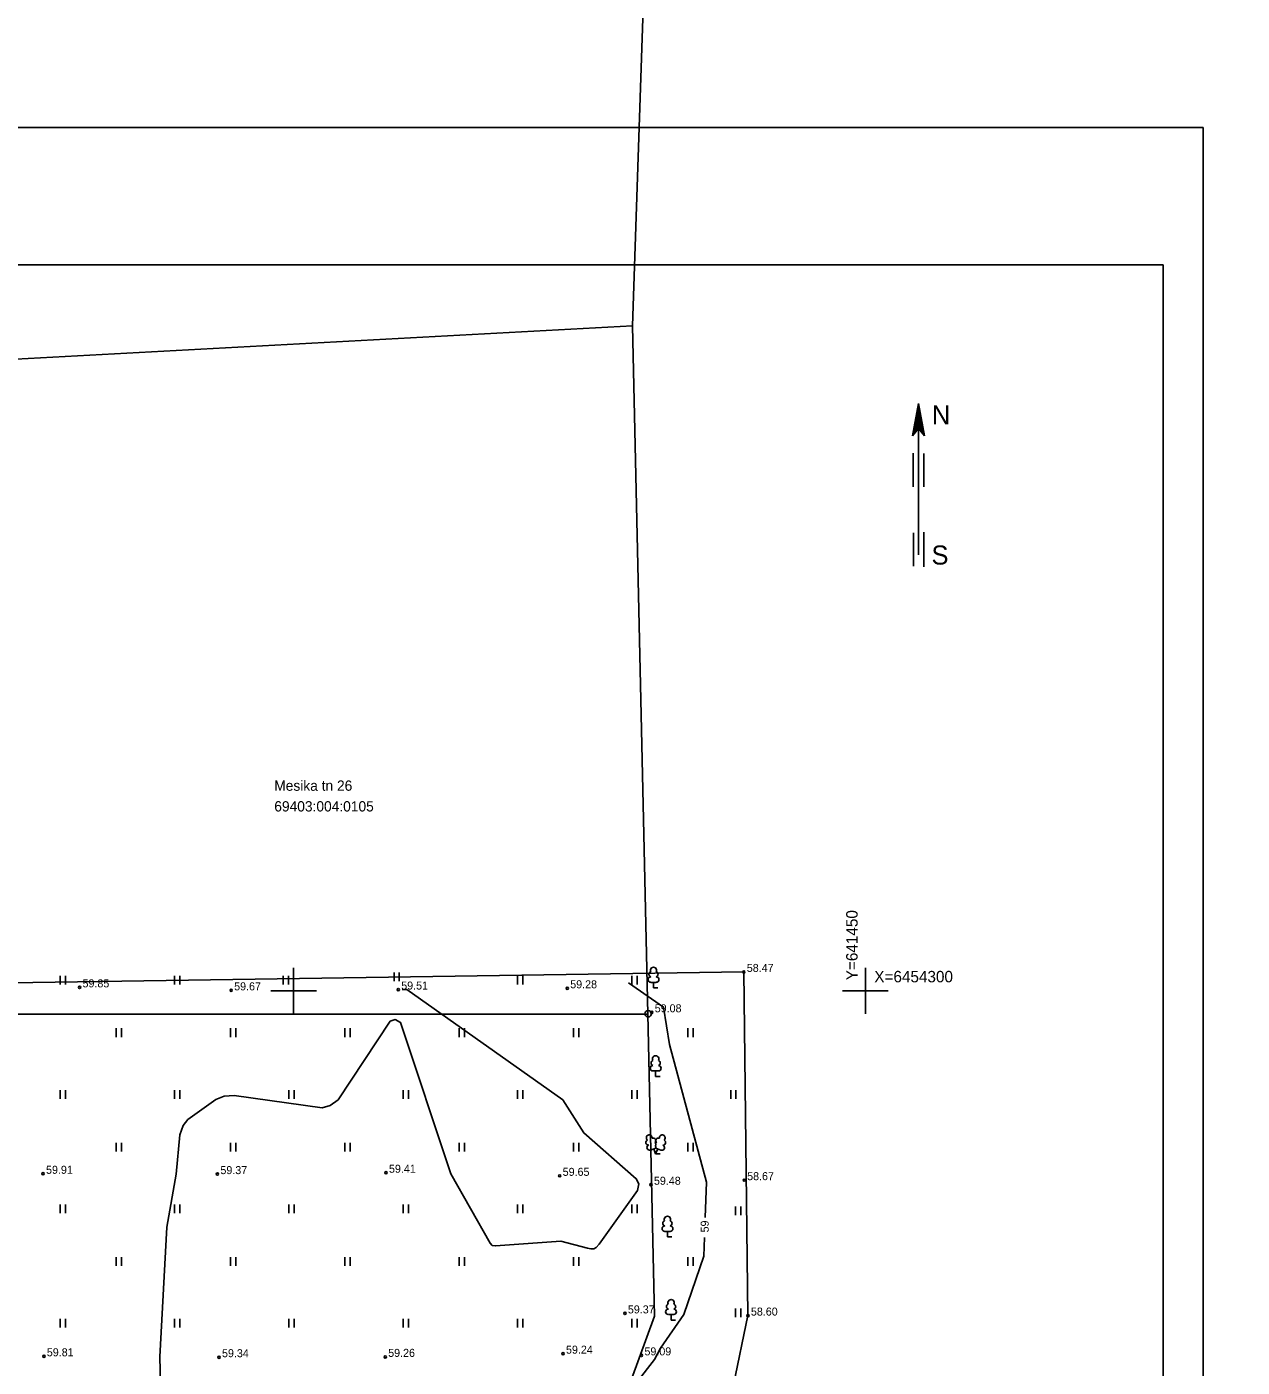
# Model space of a CAD drawing. Extents: x 641099 to 641614, y 6453870 to 6454751.
# Drawn here: x 641376.7 to 641483, y 6454267.1 to 6454384.3 of the extents above; entities that cross this region are included whole.
import ezdxf

# ---------------------------------------------------------------- set-up
doc = ezdxf.new("R2010")
doc.units = 0
for name, color, linetype in [('HALJASTUS', 7, 'Continuous'), ('HORISONTAAL-EH2000', 7, 'Continuous'), ('KORGUS-EH2000', 7, 'Continuous'), ('MOOTPIIR', 7, 'Continuous'), ('PIIR', 7, 'Continuous'), ('PIIRIMLEITUD', 7, 'Continuous'), ('PUU', 7, 'Continuous'), ('VORK', 7, 'Continuous'), ('VORMISTUS', 7, 'Continuous')]:
    doc.layers.add(name, color=color, linetype=linetype)

msp = doc.modelspace()

# ---------------------------------------------------------------- linework, layer by layer
at = {"layer": 'HALJASTUS'}
for p, q in [((641408.78, 6454301.59), (641408.78, 6454300.83)), ((641409.23, 6454301.59), (641409.23, 6454300.83)), ((641379.59, 6454301.31), (641379.59, 6454300.55)), ((641380.04, 6454301.31), (641380.04, 6454300.55)), ((641389.59, 6454301.31), (641389.59, 6454300.55)), ((641390.04, 6454301.31), (641390.04, 6454300.55)), ((641399.1, 6454301.31), (641399.1, 6454300.55)), ((641399.56, 6454301.31), (641399.56, 6454300.55)), ((641419.59, 6454301.31), (641419.59, 6454300.55)), ((641420.04, 6454301.31), (641420.04, 6454300.55)), ((641429.59, 6454301.31), (641429.59, 6454300.55)), ((641430.04, 6454301.31), (641430.04, 6454300.55)), ((641384.48, 6454296.72), (641384.48, 6454295.96)), ((641384.94, 6454296.72), (641384.94, 6454295.96)), ((641394.48, 6454296.72), (641394.48, 6454295.96)), ((641394.94, 6454296.72), (641394.94, 6454295.96)), ((641404.48, 6454296.72), (641404.48, 6454295.96)), ((641404.94, 6454296.72), (641404.94, 6454295.96)), ((641414.48, 6454296.72), (641414.48, 6454295.96)), ((641414.94, 6454296.72), (641414.94, 6454295.96)), ((641424.48, 6454296.72), (641424.48, 6454295.96)), ((641424.94, 6454296.72), (641424.94, 6454295.96)), ((641434.48, 6454296.72), (641434.48, 6454295.96)), ((641434.94, 6454296.72), (641434.94, 6454295.96)), ((641379.59, 6454291.31), (641379.59, 6454290.55)), ((641380.04, 6454291.31), (641380.04, 6454290.55)), ((641389.59, 6454291.31), (641389.59, 6454290.55)), ((641390.04, 6454291.31), (641390.04, 6454290.55)), ((641399.59, 6454291.31), (641399.59, 6454290.55)), ((641400.04, 6454291.31), (641400.04, 6454290.55)), ((641409.59, 6454291.31), (641409.59, 6454290.55)), ((641410.04, 6454291.31), (641410.04, 6454290.55)), ((641419.59, 6454291.31), (641419.59, 6454290.55)), ((641420.04, 6454291.31), (641420.04, 6454290.55)), ((641429.59, 6454291.31), (641429.59, 6454290.55)), ((641430.04, 6454291.31), (641430.04, 6454290.55)), ((641438.22, 6454291.31), (641438.22, 6454290.55)), ((641438.67, 6454291.31), (641438.67, 6454290.55)), ((641384.48, 6454286.72), (641384.48, 6454285.96)), ((641384.94, 6454286.72), (641384.94, 6454285.96)), ((641394.48, 6454286.72), (641394.48, 6454285.96)), ((641394.94, 6454286.72), (641394.94, 6454285.96)), ((641404.48, 6454286.72), (641404.48, 6454285.96)), ((641404.94, 6454286.72), (641404.94, 6454285.96)), ((641414.48, 6454286.72), (641414.48, 6454285.96)), ((641414.94, 6454286.72), (641414.94, 6454285.96)), ((641424.48, 6454286.72), (641424.48, 6454285.96)), ((641424.94, 6454286.72), (641424.94, 6454285.96)), ((641434.48, 6454286.72), (641434.48, 6454285.96)), ((641434.94, 6454286.72), (641434.94, 6454285.96)), ((641379.59, 6454281.31), (641379.59, 6454280.55)), ((641380.04, 6454281.31), (641380.04, 6454280.55)), ((641389.59, 6454281.31), (641389.59, 6454280.55)), ((641390.04, 6454281.31), (641390.04, 6454280.55)), ((641399.59, 6454281.31), (641399.59, 6454280.55)), ((641400.04, 6454281.31), (641400.04, 6454280.55)), ((641409.59, 6454281.31), (641409.59, 6454280.55)), ((641410.04, 6454281.31), (641410.04, 6454280.55)), ((641419.59, 6454281.31), (641419.59, 6454280.55)), ((641420.04, 6454281.31), (641420.04, 6454280.55)), ((641429.59, 6454281.31), (641429.59, 6454280.55)), ((641430.04, 6454281.31), (641430.04, 6454280.55)), ((641438.64, 6454281.13), (641438.64, 6454280.37)), ((641439.1, 6454281.13), (641439.1, 6454280.37)), ((641384.48, 6454276.72), (641384.48, 6454275.96)), ((641384.94, 6454276.72), (641384.94, 6454275.96)), ((641394.48, 6454276.72), (641394.48, 6454275.96)), ((641394.94, 6454276.72), (641394.94, 6454275.96)), ((641404.48, 6454276.72), (641404.48, 6454275.96)), ((641404.94, 6454276.72), (641404.94, 6454275.96)), ((641414.48, 6454276.72), (641414.48, 6454275.96)), ((641414.94, 6454276.72), (641414.94, 6454275.96)), ((641424.48, 6454276.72), (641424.48, 6454275.96)), ((641424.94, 6454276.72), (641424.94, 6454275.96)), ((641434.48, 6454276.72), (641434.48, 6454275.96)), ((641434.94, 6454276.72), (641434.94, 6454275.96)), ((641379.59, 6454271.31), (641379.59, 6454270.55)), ((641380.04, 6454271.31), (641380.04, 6454270.55)), ((641389.59, 6454271.31), (641389.59, 6454270.55)), ((641390.04, 6454271.31), (641390.04, 6454270.55)), ((641399.59, 6454271.31), (641399.59, 6454270.55)), ((641400.04, 6454271.31), (641400.04, 6454270.55)), ((641409.59, 6454271.31), (641409.59, 6454270.55)), ((641410.04, 6454271.31), (641410.04, 6454270.55)), ((641419.59, 6454271.31), (641419.59, 6454270.55)), ((641420.04, 6454271.31), (641420.04, 6454270.55)), ((641429.59, 6454271.31), (641429.59, 6454270.55)), ((641430.04, 6454271.31), (641430.04, 6454270.55)), ((641438.64, 6454272.23), (641438.64, 6454271.47)), ((641439.1, 6454272.23), (641439.1, 6454271.47))]:
    msp.add_line(p, q, dxfattribs=at)
at = {"layer": 'HORISONTAAL-EH2000'}
for points in [[(641435.99, 6454280.19), (641436.1, 6454283.28), (641432.87, 6454295.31), (641432.36, 6454298.57), (641429.28, 6454300.71)], [(641426.26, 6454277.45), (641426.45, 6454277.56), (641426.71, 6454277.85), (641430.06, 6454282.53), (641430.2, 6454283.12), (641429.97, 6454283.56), (641425.38, 6454287.57), (641423.54, 6454290.47), (641409.91, 6454300.11), (641409.5, 6454300.12)], [(641426.26, 6454277.45), (641426, 6454277.44), (641425.71, 6454277.5), (641423.38, 6454278.12), (641417.65, 6454277.69), (641417.37, 6454277.74), (641417.19, 6454277.94), (641413.74, 6454283.99), (641409.34, 6454297.24), (641408.89, 6454297.49), (641408.45, 6454297.34), (641403.89, 6454290.46), (641403.21, 6454289.98), (641402.5, 6454289.77), (641394.79, 6454290.84), (641393.92, 6454290.79), (641393.21, 6454290.5), (641390.76, 6454288.76), (641390.33, 6454288.21), (641390.04, 6454287.4), (641389.72, 6454283.97), (641388.92, 6454279.33), (641388.31, 6454267.98), (641388.36, 6454265.64)], [(641435.87, 6454276.81), (641435.93, 6454278.44)], [(641435.87, 6454276.81), (641434.12, 6454271.7), (641432.07, 6454268.74), (641431.57, 6454267.75), (641430.05, 6454265.8), (641425.03, 6454263.17), (641420.69, 6454258.19), (641420.31, 6454257.98), (641419.91, 6454258.04), (641414.86, 6454261.81), (641414.36, 6454262.04), (641413.88, 6454262.09), (641408.12, 6454261.79), (641404.05, 6454260.44), (641402.48, 6454260.22), (641401.78, 6454258.95)]]:
    msp.add_lwpolyline(points, dxfattribs=at)
at = {"layer": 'KORGUS-EH2000'}
for centre in [(641439.37, 6454301.65), (641381.28, 6454300.3), (641394.54, 6454300.04), (641409.15, 6454300.11), (641423.93, 6454300.22), (641431.32, 6454298.12), (641378.09, 6454284), (641393.34, 6454283.97), (641408.08, 6454284.09), (641423.27, 6454283.82), (641431.25, 6454283.04), (641439.4, 6454283.44), (641428.97, 6454271.79), (641439.73, 6454271.6), (641378.16, 6454268.04), (641393.48, 6454267.96), (641408.01, 6454267.99), (641423.56, 6454268.27), (641430.42, 6454268.12)]:
    msp.add_circle(centre, 0.1, dxfattribs=at)
at = {"layer": 'MOOTPIIR'}
msp.add_lwpolyline([(641351.29, 6454242.62), (641347.12, 6454280.16), (641344.68, 6454291.21), (641367.47, 6454300.59), (641439.37, 6454301.65), (641439.73, 6454271.6), (641438.47, 6454265.54)], dxfattribs=at)
at = {"layer": 'PIIR'}
for points in [[(641468.37, 6454625.1), (641503.5, 6454663.59), (641613.5, 6454638.14), (641569.11, 6454557.56), (641609.54, 6454550.16), (641499.63, 6454225.28), (641490.72, 6454229.86), (641476.8, 6454193.98), (641465.32, 6454199.56), (641441.4, 6454151.24), (641437.89, 6454153.82), (641388.82, 6454159.04), (641393.05, 6454166.1), (641431.57, 6454271.54), (641430.99, 6454297.97), (641429.64, 6454358.16), (641431.2, 6454405.02), (641432.8, 6454452.01), (641434.31, 6454499.07), (641435.88, 6454543.83), (641433.17, 6454586.67)], [(641314.19, 6454351.92), (641429.64, 6454358.16), (641430.99, 6454297.97), (641367.8, 6454297.97), (641365.47, 6454344.62), (641312.1, 6454336.62)], [(641348.14, 6454291.29), (641367.8, 6454297.97), (641430.99, 6454297.97), (641431.57, 6454271.54), (641393.05, 6454166.1), (641337.74, 6454174.84), (641313.62, 6454220.11), (641302.23, 6454241.46), (641354.66, 6454213.64)]]:
    msp.add_lwpolyline(points, close=True, dxfattribs=at)
at = {"layer": 'PIIRIMLEITUD'}
msp.add_circle((641431.01, 6454298), 0.285, dxfattribs=at)
at = {"layer": 'PUU'}
for p, q in [((641431.71, 6454300.74), (641431.23, 6454300.74)), ((641431.47, 6454300.27), (641431.47, 6454300.74)), ((641431.85, 6454300.27), (641431.47, 6454300.27)), ((641431.9, 6454292.99), (641431.42, 6454292.99)), ((641431.66, 6454292.52), (641431.66, 6454292.99)), ((641432.04, 6454292.52), (641431.66, 6454292.52)), ((641431.22, 6454286.07), (641431.67, 6454286.25)), ((641431.66, 6454285.74), (641431.49, 6454286.18)), ((641431.66, 6454285.74), (641431.84, 6454286.18)), ((641432.04, 6454285.74), (641431.66, 6454285.74)), ((641431.67, 6454286.25), (641432.11, 6454286.07)), ((641432.93, 6454278.96), (641432.45, 6454278.96)), ((641432.69, 6454278.49), (641432.69, 6454278.96)), ((641433.07, 6454278.49), (641432.69, 6454278.49)), ((641433.25, 6454271.69), (641432.77, 6454271.69)), ((641433.01, 6454271.21), (641433.01, 6454271.69)), ((641433.39, 6454271.21), (641433.01, 6454271.21))]:
    msp.add_line(p, q, dxfattribs=at)
msp.add_lwpolyline([(641431.67, 6454286.74), (641431.65, 6454286.67), (641431.65, 6454286.65), (641431.66, 6454286.62), (641431.68, 6454286.58), (641431.68, 6454286.56), (641431.67, 6454286.53), (641431.64, 6454286.48), (641431.64, 6454286.45), (641431.64, 6454286.44), (641431.65, 6454286.41), (641431.69, 6454286.35), (641431.69, 6454286.33), (641431.69, 6454286.31), (641431.67, 6454286.27), (641431.67, 6454286.25)], dxfattribs=at)
for centre, radius, start, end in [((641431.3, 6454301.44), 0.233, 109.0217, 253.1415), ((641431.47, 6454301.79), 0.277, 332.5799, 207.4201), ((641431.64, 6454301.44), 0.233, 286.8508, 70.9859), ((641431.23, 6454300.98), 0.238, 90.0016, 269.3953), ((641431.71, 6454300.98), 0.238, 270.6047, 89.9984), ((641431.42, 6454293.23), 0.238, 90.0016, 269.3953), ((641431.49, 6454293.69), 0.233, 109.0217, 253.1415), ((641431.66, 6454294.04), 0.277, 332.5799, 207.4201), ((641431.83, 6454293.69), 0.233, 286.8508, 70.9859), ((641431.9, 6454293.23), 0.238, 270.6047, 89.9984), ((641431.03, 6454286.74), 0.224, 111.4304, 274.4987), ((641431.1, 6454287.15), 0.256, 111.5027, 232.5173), ((641431.14, 6454286.3), 0.237, 111.5014, 291.5004), ((641431.1, 6454287.15), 0.256, 350.4856, 111.5002), ((641431.44, 6454286.9), 0.224, 308.5041, 111.5725), ((641431.67, 6454286.5), 0.237, 66.7655, 111.5015), ((641431.9, 6454286.9), 0.225, 67.7016, 230.5126), ((641432.24, 6454287.14), 0.256, 67.6168, 188.6314), ((641432.2, 6454286.29), 0.237, 247.6166, 67.6155), ((641432.31, 6454286.73), 0.224, 264.6183, 67.6866), ((641432.24, 6454287.14), 0.256, 306.5997, 67.6143), ((641432.46, 6454279.2), 0.238, 90.0016, 269.3953), ((641432.52, 6454279.66), 0.233, 109.0217, 253.1415), ((641432.69, 6454280.01), 0.277, 332.5799, 207.4201), ((641432.86, 6454279.66), 0.233, 286.8508, 70.9859), ((641432.93, 6454279.2), 0.238, 270.6047, 89.9984), ((641432.84, 6454272.39), 0.233, 109.0217, 253.1415), ((641433.01, 6454272.73), 0.277, 332.5799, 207.4201), ((641433.18, 6454272.39), 0.233, 286.8508, 70.9859), ((641432.77, 6454271.93), 0.238, 90.0016, 269.3953), ((641433.24, 6454271.93), 0.238, 270.6047, 89.9984)]:
    msp.add_arc(centre, radius, start, end, dxfattribs=at)
at = {"layer": 'VORK'}
for p, q in [((641400, 6454302), (641400, 6454298)), ((641450, 6454302), (641450, 6454298)), ((641398, 6454300), (641402, 6454300)), ((641448, 6454300), (641452, 6454300))]:
    msp.add_line(p, q, dxfattribs=at)
at = {"layer": 'VORMISTUS'}
for p, q in [((641454.64, 6454351.35), (641454.12, 6454348.53)), ((641454.55, 6454350.84), (641454.64, 6454350.84)), ((641454.56, 6454350.94), (641454.64, 6454350.94)), ((641454.58, 6454351.04), (641454.64, 6454351.04)), ((641454.6, 6454351.14), (641454.64, 6454351.14)), ((641454.62, 6454351.24), (641454.64, 6454351.24)), ((641454.64, 6454351.35), (641454.64, 6454338.11)), ((641454.64, 6454351.35), (641455.16, 6454348.53)), ((641454.64, 6454351.34), (641454.64, 6454351.34)), ((641454.64, 6454351.26), (641454.66, 6454351.26)), ((641454.64, 6454351.16), (641454.68, 6454351.16)), ((641454.64, 6454351.06), (641454.69, 6454351.06)), ((641454.64, 6454350.96), (641454.71, 6454350.96)), ((641454.64, 6454350.86), (641454.73, 6454350.86)), ((641454.32, 6454349.64), (641454.64, 6454349.64)), ((641454.34, 6454349.74), (641454.64, 6454349.74)), ((641454.36, 6454349.84), (641454.64, 6454349.84)), ((641454.38, 6454349.94), (641454.64, 6454349.94)), ((641454.4, 6454350.04), (641454.64, 6454350.04)), ((641454.42, 6454350.14), (641454.64, 6454350.14)), ((641454.44, 6454350.24), (641454.64, 6454350.24)), ((641454.45, 6454350.34), (641454.64, 6454350.34)), ((641454.47, 6454350.44), (641454.64, 6454350.44)), ((641454.49, 6454350.54), (641454.64, 6454350.54)), ((641454.51, 6454350.64), (641454.64, 6454350.64)), ((641454.53, 6454350.74), (641454.64, 6454350.74)), ((641454.64, 6454350.76), (641454.75, 6454350.76)), ((641454.64, 6454350.66), (641454.77, 6454350.66)), ((641454.64, 6454350.56), (641454.79, 6454350.56)), ((641454.64, 6454350.46), (641454.8, 6454350.46)), ((641454.64, 6454350.36), (641454.82, 6454350.36)), ((641454.64, 6454350.26), (641454.84, 6454350.26)), ((641454.64, 6454350.16), (641454.86, 6454350.16)), ((641454.64, 6454350.06), (641454.88, 6454350.06)), ((641454.64, 6454349.96), (641454.9, 6454349.96)), ((641454.64, 6454349.86), (641454.91, 6454349.86)), ((641454.64, 6454349.76), (641454.93, 6454349.76)), ((641454.64, 6454349.66), (641454.95, 6454349.66)), ((641454.12, 6454348.54), (641454.13, 6454348.54)), ((641454.14, 6454348.64), (641454.21, 6454348.64)), ((641454.16, 6454348.74), (641454.29, 6454348.74)), ((641454.18, 6454348.84), (641454.37, 6454348.84)), ((641454.2, 6454348.94), (641454.45, 6454348.94)), ((641454.21, 6454349.04), (641454.53, 6454349.04)), ((641454.23, 6454349.14), (641454.62, 6454349.14)), ((641454.25, 6454349.24), (641454.64, 6454349.24)), ((641454.27, 6454349.34), (641454.64, 6454349.34)), ((641454.29, 6454349.44), (641454.64, 6454349.44)), ((641454.31, 6454349.54), (641454.64, 6454349.54)), ((641454.64, 6454349.56), (641454.97, 6454349.56)), ((641454.64, 6454349.46), (641454.99, 6454349.46)), ((641454.64, 6454349.36), (641455.01, 6454349.36)), ((641454.64, 6454349.26), (641455.03, 6454349.26)), ((641454.65, 6454349.16), (641455.04, 6454349.16)), ((641454.73, 6454349.06), (641455.06, 6454349.06)), ((641454.81, 6454348.96), (641455.08, 6454348.96)), ((641454.89, 6454348.86), (641455.1, 6454348.86)), ((641454.97, 6454348.76), (641455.12, 6454348.76)), ((641455.05, 6454348.66), (641455.14, 6454348.66)), ((641455.14, 6454348.56), (641455.15, 6454348.56)), ((641454.17, 6454347.02), (641454.17, 6454344.08)), ((641455.11, 6454346.99), (641455.11, 6454344.08)), ((641454.22, 6454340.06), (641454.22, 6454337.12)), ((641455.11, 6454340.1), (641455.11, 6454337.08))]:
    msp.add_line(p, q, dxfattribs=at)
for points in [[(641269.53, 6454375.48), (641269.53, 6454078.48), (641479.53, 6454078.48), (641479.53, 6454375.48)], [(641273.03, 6454082), (641273.03, 6454363.48), (641476.03, 6454363.48), (641476.03, 6454082)]]:
    msp.add_lwpolyline(points, close=True, dxfattribs=at)
msp.add_lwpolyline([(641454.12, 6454348.53), (641454.64, 6454349.17), (641455.16, 6454348.53)], dxfattribs=at)

# ---------------------------------------------------------------- texts
at = {"layer": 'HORISONTAAL-EH2000'}
msp.add_text('59', height=0.7, rotation=90, dxfattribs=at).set_placement((641436.3, 6454278.87))
at = {"layer": 'KORGUS-EH2000'}
for s, p in [(' 58.47', (641439.37, 6454301.65)), (' 59.85', (641381.28, 6454300.3)), (' 59.67', (641394.54, 6454300.04)), (' 59.51', (641409.15, 6454300.11)), (' 59.28', (641423.93, 6454300.22)), (' 59.08', (641431.32, 6454298.12)), (' 59.91', (641378.09, 6454284)), (' 59.37', (641393.34, 6454283.97)), (' 59.41', (641408.08, 6454284.09)), (' 59.65', (641423.27, 6454283.82)), (' 58.67', (641439.4, 6454283.44)), (' 59.48', (641431.25, 6454283.04)), (' 59.37', (641428.97, 6454271.79)), (' 58.60', (641439.73, 6454271.6)), (' 59.81', (641378.16, 6454268.04)), (' 59.24', (641423.56, 6454268.27)), (' 59.09', (641430.42, 6454268.12)), (' 59.34', (641393.48, 6454267.96)), (' 59.26', (641408.01, 6454267.99))]:
    msp.add_text(s, height=0.7, dxfattribs=at).set_placement(p)
at = {"layer": 'PIIR'}
for s, p in [('Mesika tn 26', (641398.31, 6454317.49)), ('69403:004:0105', (641398.31, 6454315.68))]:
    msp.add_text(s, height=0.9, dxfattribs=at).set_placement(p)
at = {"layer": 'VORK'}
msp.add_text('Y=641450', height=1, rotation=90, dxfattribs=at).set_placement((641449.32, 6454300.92))
msp.add_text('X=6454300', height=1, dxfattribs=at).set_placement((641450.78, 6454300.74))
at = {"layer": 'VORMISTUS'}
for s, p in [('N', (641455.81, 6454349.52)), ('S', (641455.78, 6454337.27))]:
    msp.add_text(s, height=1.67, dxfattribs=at).set_placement(p)

doc.saveas('drawing.dxf')
